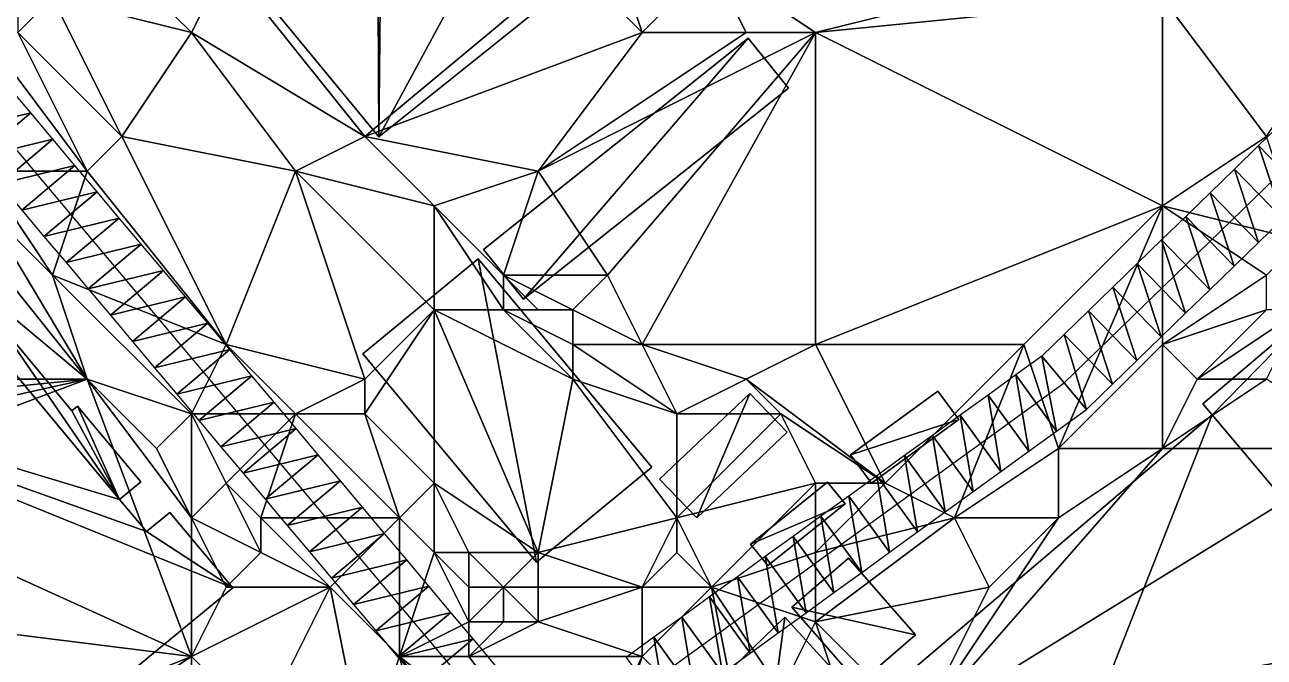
# Model space of a CAD drawing. Header units: metres. Extents: x -1103 to 901, y -902 to 905.
# Drawn here: x -311.6 to -240.1, y 412 to 448.4 of the extents above; entities that cross this region are included whole.
import ezdxf

# ---------------------------------------------------------------- set-up
doc = ezdxf.new("R2010")
doc.units = ezdxf.units.M
for name, color, linetype in [('OSM_BUILDING_FOOTPRINTS', 7, 'CONTINUOUS'), ('OSM_BUILDING_ROOFS', 1, 'CONTINUOUS'), ('OSM_BUILDING_WALLS', 8, 'CONTINUOUS'), ('OSM_ROAD_AXES', 2, 'CONTINUOUS'), ('OSM_ROAD_SURFACE', 9, 'CONTINUOUS'), ('OSM_TERRAIN', 3, 'CONTINUOUS')]:
    doc.layers.add(name, color=color, linetype=linetype)

msp = doc.modelspace()

# ---------------------------------------------------------------- linework, layer by layer
at = {"layer": 'OSM_BUILDING_FOOTPRINTS'}
for points in [[(-301.614, 456.57, 5.167), (-291.301, 465.129, 5.167), (-290.959, 464.72, 5.167), (-289.544, 465.881, 5.167), (-282.215, 457.145, 5.167), (-283.63, 455.984, 5.167), (-279.65, 451.239, 5.167), (-291.191, 441.983, 5.167), (-296.883, 448.895, 5.167), (-301.714, 454.966, 5.167), (-301.614, 456.57, 5.167)], [(-285.155, 435.48, 5.475), (-269.89, 447.667, 5.475), (-267.569, 444.792, 5.475), (-282.845, 432.616, 5.475), (-285.155, 435.48, 5.475)], [(-318.084, 437.614, 9.797), (-314.547, 433.368, 9.797), (-315.642, 432.472, 9.797), (-314.16, 430.703, 9.797), (-313.265, 431.432, 9.797), (-308.888, 426.179, 9.797), (-308.556, 426.456, 9.797), (-304.908, 422.077, 9.797), (-306.135, 421.07, 9.797), (-304.577, 419.212, 9.797), (-303.239, 420.307, 9.797), (-299.602, 415.961, 9.797), (-311.375, 406.273, 9.797), (-329.602, 428.137, 9.797), (-318.084, 437.614, 9.797)], [(-285.454, 434.938, 5.793), (-292.119, 429.464, 5.793), (-282.104, 417.454, 5.793), (-275.45, 422.928, 5.793), (-285.454, 434.938, 5.793)], [(-231.257, 411.825, 7.962), (-257.454, 389.563, 7.962), (-269.492, 403.531, 7.962), (-243.128, 425.948, 7.962), (-243.681, 426.589, 7.962), (-236.817, 432.417, 7.962), (-223.751, 417.233, 7.962), (-230.77, 411.272, 7.962), (-231.257, 411.825, 7.962)], [(-274.997, 422.232, 6.855), (-269.79, 427.175, 6.855), (-267.646, 424.952, 6.855), (-272.852, 420.009, 6.855), (-274.997, 422.232, 6.855)], [(-262.782, 421.999, 6.615), (-263.987, 423.636, 6.615), (-258.947, 427.308, 6.615), (-257.742, 425.682, 6.615), (-262.782, 421.999, 6.615)], [(-268.751, 417.255, 7.312), (-269.757, 418.483, 7.312), (-265.313, 422.055, 7.312), (-264.297, 420.816, 7.312), (-268.751, 417.255, 7.312)], [(-264.109, 417.675, 7.486), (-260.24, 413.263, 7.486), (-263.512, 410.432, 7.486), (-267.38, 414.844, 7.486), (-264.109, 417.675, 7.486)], [(-272.565, 409.646, 8.144), (-267.778, 414.269, 8.144), (-263.876, 410.011, 8.144), (-268.917, 405.909, 8.144), (-272.565, 409.646, 8.144)]]:
    msp.add_polyline3d(points, close=True, dxfattribs=at)
at = {"layer": 'OSM_BUILDING_ROOFS'}
for points in [[(-291.301, 465.129, 15.167), (-296.883, 448.895, 15.167), (-291.191, 441.983, 15.167)], [(-290.959, 464.72, 15.167), (-291.301, 465.129, 15.167), (-291.191, 441.983, 15.167)], [(-290.959, 464.72, 15.167), (-291.191, 441.983, 15.167), (-283.63, 455.984, 15.167)], [(-291.191, 441.983, 15.167), (-279.65, 451.239, 15.167), (-283.63, 455.984, 15.167)], [(-269.89, 447.667, 15.475), (-285.155, 435.48, 15.475), (-282.845, 432.616, 15.475)], [(-269.89, 447.667, 15.475), (-282.845, 432.616, 15.475), (-267.569, 444.792, 15.475)], [(-282.104, 417.454, 10.993), (-285.454, 434.938, 10.993), (-292.119, 429.464, 10.993)], [(-282.104, 417.454, 10.993), (-275.45, 422.928, 10.993), (-285.454, 434.938, 10.993)], [(-329.602, 428.137, 24.597), (-306.135, 421.07, 24.597), (-315.642, 432.472, 24.597)], [(-306.135, 421.07, 24.597), (-314.16, 430.703, 24.597), (-315.642, 432.472, 24.597)], [(-236.817, 432.417, 22.762), (-243.681, 426.589, 22.762), (-243.128, 425.948, 22.762)], [(-243.128, 425.948, 22.762), (-231.257, 411.825, 22.762), (-236.817, 432.417, 22.762)], [(-306.135, 421.07, 24.597), (-313.265, 431.432, 24.597), (-314.16, 430.703, 24.597)], [(-306.135, 421.07, 24.597), (-308.888, 426.179, 24.597), (-313.265, 431.432, 24.597)], [(-329.602, 428.137, 24.597), (-311.375, 406.273, 24.597), (-299.602, 415.961, 24.597)], [(-329.602, 428.137, 24.597), (-299.602, 415.961, 24.597), (-304.577, 419.212, 24.597)], [(-329.602, 428.137, 24.597), (-304.577, 419.212, 24.597), (-306.135, 421.07, 24.597)], [(-269.79, 427.175, 16.855), (-274.997, 422.232, 16.855), (-272.852, 420.009, 16.855)], [(-269.79, 427.175, 16.855), (-272.852, 420.009, 16.855), (-267.646, 424.952, 16.855)], [(-263.987, 423.636, 16.615), (-257.742, 425.682, 16.615), (-258.947, 427.308, 16.615)], [(-306.135, 421.07, 24.597), (-308.556, 426.456, 24.597), (-308.888, 426.179, 24.597)], [(-306.135, 421.07, 24.597), (-304.908, 422.077, 24.597), (-308.556, 426.456, 24.597)], [(-243.128, 425.948, 22.762), (-269.492, 403.531, 22.762), (-257.454, 389.563, 22.762)], [(-263.987, 423.636, 16.615), (-262.782, 421.999, 16.615), (-257.742, 425.682, 16.615)], [(-243.128, 425.948, 22.762), (-257.454, 389.563, 22.762), (-231.257, 411.825, 22.762)], [(-269.757, 418.483, 17.312), (-264.297, 420.816, 17.312), (-265.313, 422.055, 17.312)], [(-299.602, 415.961, 24.597), (-303.239, 420.307, 24.597), (-304.577, 419.212, 24.597)], [(-269.757, 418.483, 17.312), (-268.751, 417.255, 17.312), (-264.297, 420.816, 17.312)], [(-260.24, 413.263, 17.486), (-264.109, 417.675, 17.486), (-267.38, 414.844, 17.486)], [(-260.24, 413.263, 17.486), (-267.38, 414.844, 17.486), (-263.512, 410.432, 17.486)], [(-267.778, 414.269, 18.144), (-272.565, 409.646, 18.144), (-268.917, 405.909, 18.144)], [(-267.778, 414.269, 18.144), (-268.917, 405.909, 18.144), (-263.876, 410.011, 18.144)]]:
    msp.add_3dface(points, dxfattribs=at)
at = {"layer": 'OSM_BUILDING_WALLS'}
for points in [[(-291.191, 441.983, 5.167), (-279.65, 451.239, 5.167), (-279.65, 451.239, 15.167)], [(-291.191, 441.983, 5.167), (-279.65, 451.239, 15.167), (-291.191, 441.983, 15.167)], [(-296.883, 448.895, 5.167), (-291.191, 441.983, 5.167), (-291.191, 441.983, 15.167)], [(-296.883, 448.895, 5.167), (-291.191, 441.983, 15.167), (-296.883, 448.895, 15.167)], [(-269.89, 447.667, 5.475), (-285.155, 435.48, 5.475), (-285.155, 435.48, 15.475)], [(-269.89, 447.667, 5.475), (-285.155, 435.48, 15.475), (-269.89, 447.667, 15.475)], [(-267.569, 444.792, 5.475), (-269.89, 447.667, 5.475), (-269.89, 447.667, 15.475)], [(-267.569, 444.792, 5.475), (-269.89, 447.667, 15.475), (-267.569, 444.792, 15.475)], [(-282.845, 432.616, 5.475), (-267.569, 444.792, 5.475), (-267.569, 444.792, 15.475)], [(-282.845, 432.616, 5.475), (-267.569, 444.792, 15.475), (-282.845, 432.616, 15.475)], [(-285.155, 435.48, 5.475), (-282.845, 432.616, 5.475), (-282.845, 432.616, 15.475)], [(-285.155, 435.48, 5.475), (-282.845, 432.616, 15.475), (-285.155, 435.48, 15.475)], [(-285.454, 434.938, 5.793), (-292.119, 429.464, 5.793), (-292.119, 429.464, 10.993)], [(-285.454, 434.938, 5.793), (-292.119, 429.464, 10.993), (-285.454, 434.938, 10.993)], [(-275.45, 422.928, 5.793), (-285.454, 434.938, 5.793), (-285.454, 434.938, 10.993)], [(-275.45, 422.928, 5.793), (-285.454, 434.938, 10.993), (-275.45, 422.928, 10.993)], [(-236.817, 432.417, 7.962), (-243.681, 426.589, 7.962), (-243.681, 426.589, 22.762)], [(-236.817, 432.417, 7.962), (-243.681, 426.589, 22.762), (-236.817, 432.417, 22.762)], [(-308.888, 426.179, 9.797), (-313.265, 431.432, 9.797), (-313.265, 431.432, 24.597)], [(-308.888, 426.179, 9.797), (-313.265, 431.432, 24.597), (-308.888, 426.179, 24.597)], [(-292.119, 429.464, 5.793), (-282.104, 417.454, 5.793), (-282.104, 417.454, 10.993)], [(-292.119, 429.464, 5.793), (-282.104, 417.454, 10.993), (-292.119, 429.464, 10.993)], [(-329.602, 428.137, 9.797), (-311.375, 406.273, 9.797), (-311.375, 406.273, 24.597)], [(-329.602, 428.137, 9.797), (-311.375, 406.273, 24.597), (-329.602, 428.137, 24.597)], [(-269.79, 427.175, 6.855), (-274.997, 422.232, 6.855), (-274.997, 422.232, 16.855)], [(-269.79, 427.175, 6.855), (-274.997, 422.232, 16.855), (-269.79, 427.175, 16.855)], [(-267.646, 424.952, 6.855), (-269.79, 427.175, 6.855), (-269.79, 427.175, 16.855)], [(-267.646, 424.952, 6.855), (-269.79, 427.175, 16.855), (-267.646, 424.952, 16.855)], [(-258.947, 427.308, 6.615), (-263.987, 423.636, 6.615), (-263.987, 423.636, 16.615)], [(-258.947, 427.308, 6.615), (-263.987, 423.636, 16.615), (-258.947, 427.308, 16.615)], [(-257.742, 425.682, 6.615), (-258.947, 427.308, 6.615), (-258.947, 427.308, 16.615)], [(-257.742, 425.682, 6.615), (-258.947, 427.308, 16.615), (-257.742, 425.682, 16.615)], [(-308.556, 426.456, 9.797), (-308.888, 426.179, 9.797), (-308.888, 426.179, 24.597)], [(-308.556, 426.456, 9.797), (-308.888, 426.179, 24.597), (-308.556, 426.456, 24.597)], [(-304.908, 422.077, 9.797), (-308.556, 426.456, 9.797), (-308.556, 426.456, 24.597)], [(-304.908, 422.077, 9.797), (-308.556, 426.456, 24.597), (-304.908, 422.077, 24.597)], [(-243.681, 426.589, 7.962), (-243.128, 425.948, 7.962), (-243.128, 425.948, 22.762)], [(-243.681, 426.589, 7.962), (-243.128, 425.948, 22.762), (-243.681, 426.589, 22.762)], [(-243.128, 425.948, 7.962), (-269.492, 403.531, 7.962), (-269.492, 403.531, 22.762)], [(-243.128, 425.948, 7.962), (-269.492, 403.531, 22.762), (-243.128, 425.948, 22.762)], [(-262.782, 421.999, 6.615), (-257.742, 425.682, 6.615), (-257.742, 425.682, 16.615)], [(-262.782, 421.999, 6.615), (-257.742, 425.682, 16.615), (-262.782, 421.999, 16.615)], [(-272.852, 420.009, 6.855), (-267.646, 424.952, 6.855), (-267.646, 424.952, 16.855)], [(-272.852, 420.009, 6.855), (-267.646, 424.952, 16.855), (-272.852, 420.009, 16.855)], [(-263.987, 423.636, 6.615), (-262.782, 421.999, 6.615), (-262.782, 421.999, 16.615)], [(-263.987, 423.636, 6.615), (-262.782, 421.999, 16.615), (-263.987, 423.636, 16.615)], [(-282.104, 417.454, 5.793), (-275.45, 422.928, 5.793), (-275.45, 422.928, 10.993)], [(-282.104, 417.454, 5.793), (-275.45, 422.928, 10.993), (-282.104, 417.454, 10.993)], [(-306.135, 421.07, 9.797), (-304.908, 422.077, 9.797), (-304.908, 422.077, 24.597)], [(-306.135, 421.07, 9.797), (-304.908, 422.077, 24.597), (-306.135, 421.07, 24.597)], [(-274.997, 422.232, 6.855), (-272.852, 420.009, 6.855), (-272.852, 420.009, 16.855)], [(-274.997, 422.232, 6.855), (-272.852, 420.009, 16.855), (-274.997, 422.232, 16.855)], [(-265.313, 422.055, 7.312), (-269.757, 418.483, 7.312), (-269.757, 418.483, 17.312)], [(-265.313, 422.055, 7.312), (-269.757, 418.483, 17.312), (-265.313, 422.055, 17.312)], [(-264.297, 420.816, 7.312), (-265.313, 422.055, 7.312), (-265.313, 422.055, 17.312)], [(-264.297, 420.816, 7.312), (-265.313, 422.055, 17.312), (-264.297, 420.816, 17.312)], [(-304.577, 419.212, 9.797), (-306.135, 421.07, 9.797), (-306.135, 421.07, 24.597)], [(-304.577, 419.212, 9.797), (-306.135, 421.07, 24.597), (-304.577, 419.212, 24.597)], [(-303.239, 420.307, 9.797), (-304.577, 419.212, 9.797), (-304.577, 419.212, 24.597)], [(-303.239, 420.307, 9.797), (-304.577, 419.212, 24.597), (-303.239, 420.307, 24.597)], [(-299.602, 415.961, 9.797), (-303.239, 420.307, 9.797), (-303.239, 420.307, 24.597)], [(-299.602, 415.961, 9.797), (-303.239, 420.307, 24.597), (-299.602, 415.961, 24.597)], [(-268.751, 417.255, 7.312), (-264.297, 420.816, 7.312), (-264.297, 420.816, 17.312)], [(-268.751, 417.255, 7.312), (-264.297, 420.816, 17.312), (-268.751, 417.255, 17.312)], [(-269.757, 418.483, 7.312), (-268.751, 417.255, 7.312), (-268.751, 417.255, 17.312)], [(-269.757, 418.483, 7.312), (-268.751, 417.255, 17.312), (-269.757, 418.483, 17.312)], [(-264.109, 417.675, 7.486), (-267.38, 414.844, 7.486), (-267.38, 414.844, 17.486)], [(-264.109, 417.675, 7.486), (-267.38, 414.844, 17.486), (-264.109, 417.675, 17.486)], [(-260.24, 413.263, 7.486), (-264.109, 417.675, 7.486), (-264.109, 417.675, 17.486)], [(-260.24, 413.263, 7.486), (-264.109, 417.675, 17.486), (-260.24, 413.263, 17.486)], [(-311.375, 406.273, 9.797), (-299.602, 415.961, 9.797), (-299.602, 415.961, 24.597)], [(-311.375, 406.273, 9.797), (-299.602, 415.961, 24.597), (-311.375, 406.273, 24.597)], [(-267.38, 414.844, 7.486), (-263.512, 410.432, 7.486), (-263.512, 410.432, 17.486)], [(-267.38, 414.844, 7.486), (-263.512, 410.432, 17.486), (-267.38, 414.844, 17.486)], [(-267.778, 414.269, 8.144), (-272.565, 409.646, 8.144), (-272.565, 409.646, 18.144)], [(-267.778, 414.269, 8.144), (-272.565, 409.646, 18.144), (-267.778, 414.269, 18.144)], [(-263.876, 410.011, 8.144), (-267.778, 414.269, 8.144), (-267.778, 414.269, 18.144)], [(-263.876, 410.011, 8.144), (-267.778, 414.269, 18.144), (-263.876, 410.011, 18.144)], [(-263.512, 410.432, 7.486), (-260.24, 413.263, 7.486), (-260.24, 413.263, 17.486)], [(-263.512, 410.432, 7.486), (-260.24, 413.263, 17.486), (-263.512, 410.432, 17.486)]]:
    msp.add_3dface(points, dxfattribs=at)
at = {"layer": 'OSM_ROAD_AXES'}
for points in [[(-157.826, 253.505, 19.336), (-161.33, 257.519, 19.095), (-183.747, 284.924, 15.418), (-208.994, 315.767, 14.23), (-234.639, 347.573, 15.628), (-256.57, 375.209, 14.917), (-282.181, 405.676, 12.154), (-361.261, 499.721, 16.837)], [(-282.181, 405.676, 12.154), (-251.673, 427.794, 8.69), (-220.844, 457.731, 10.225)]]:
    msp.add_polyline3d(points, dxfattribs=at)
at = {"layer": 'OSM_ROAD_SURFACE'}
for points in [[(-311.262, 443.368, 10.773), (-312.538, 444.885, 10.814), (-315.599, 442.311, 10.951)], [(-311.262, 443.368, 10.773), (-315.599, 442.311, 10.951), (-314.324, 440.794, 10.867)], [(-309.987, 441.851, 10.733), (-311.262, 443.368, 10.773), (-314.324, 440.794, 10.867)], [(-237.668, 438.606, 9.131), (-239.053, 442.837, 9.106), (-240.455, 441.476, 9.014)], [(-309.987, 441.851, 10.733), (-314.324, 440.794, 10.867), (-313.048, 439.277, 10.829)], [(-308.711, 440.334, 10.693), (-309.987, 441.851, 10.733), (-313.048, 439.277, 10.829)], [(-239.069, 437.246, 9.067), (-240.455, 441.476, 9.014), (-241.856, 440.115, 8.927)], [(-239.069, 437.246, 9.067), (-237.668, 438.606, 9.131), (-240.455, 441.476, 9.014)], [(-308.711, 440.334, 10.693), (-313.048, 439.277, 10.829), (-311.773, 437.76, 10.815)], [(-307.436, 438.817, 10.677), (-308.711, 440.334, 10.693), (-311.773, 437.76, 10.815)], [(-240.471, 435.885, 9.015), (-241.856, 440.115, 8.927), (-243.257, 438.755, 8.839)], [(-240.471, 435.885, 9.015), (-239.069, 437.246, 9.067), (-241.856, 440.115, 8.927)], [(-307.436, 438.817, 10.677), (-311.773, 437.76, 10.815), (-310.497, 436.243, 10.802)], [(-306.16, 437.301, 10.671), (-307.436, 438.817, 10.677), (-310.497, 436.243, 10.802)], [(-241.872, 434.524, 8.988), (-243.257, 438.755, 8.839), (-244.659, 437.394, 8.765)], [(-241.872, 434.524, 8.988), (-240.471, 435.885, 9.015), (-243.257, 438.755, 8.839)], [(-306.16, 437.301, 10.671), (-310.497, 436.243, 10.802), (-309.222, 434.726, 10.791)], [(-304.885, 435.784, 10.666), (-306.16, 437.301, 10.671), (-309.222, 434.726, 10.791)], [(-243.273, 433.163, 8.91), (-244.659, 437.394, 8.765), (-246.06, 436.033, 8.7)], [(-243.273, 433.163, 8.91), (-241.872, 434.524, 8.988), (-244.659, 437.394, 8.765)], [(-244.675, 431.803, 8.832), (-246.06, 436.033, 8.7), (-247.461, 434.672, 8.71)], [(-244.675, 431.803, 8.832), (-243.273, 433.163, 8.91), (-246.06, 436.033, 8.7)], [(-304.885, 435.784, 10.666), (-309.222, 434.726, 10.791), (-307.946, 433.209, 10.785)], [(-303.609, 434.267, 10.66), (-304.885, 435.784, 10.666), (-307.946, 433.209, 10.785)], [(-246.076, 430.442, 8.759), (-247.461, 434.672, 8.71), (-248.862, 433.312, 8.701)], [(-246.076, 430.442, 8.759), (-244.675, 431.803, 8.832), (-247.461, 434.672, 8.71)], [(-303.609, 434.267, 10.66), (-307.946, 433.209, 10.785), (-306.671, 431.693, 10.759)], [(-302.334, 432.75, 10.654), (-303.609, 434.267, 10.66), (-306.671, 431.693, 10.759)], [(-247.477, 429.081, 8.769), (-248.862, 433.312, 8.701), (-250.264, 431.951, 8.691)], [(-247.477, 429.081, 8.769), (-246.076, 430.442, 8.759), (-248.862, 433.312, 8.701)], [(-302.334, 432.75, 10.654), (-306.671, 431.693, 10.759), (-305.395, 430.176, 10.733)], [(-301.058, 431.233, 10.648), (-302.334, 432.75, 10.654), (-305.395, 430.176, 10.733)], [(-248.878, 427.72, 8.78), (-250.264, 431.951, 8.691), (-251.665, 430.59, 8.682)], [(-248.878, 427.72, 8.78), (-247.477, 429.081, 8.769), (-250.264, 431.951, 8.691)], [(-301.058, 431.233, 10.648), (-305.395, 430.176, 10.733), (-304.12, 428.659, 10.707)], [(-299.783, 429.716, 10.642), (-301.058, 431.233, 10.648), (-304.12, 428.659, 10.707)], [(-250.387, 426.263, 8.791), (-251.665, 430.59, 8.682), (-252.959, 429.326, 8.674)], [(-250.387, 426.263, 8.791), (-248.878, 427.72, 8.78), (-251.665, 430.59, 8.682)], [(-299.783, 429.716, 10.642), (-304.12, 428.659, 10.707), (-302.844, 427.142, 10.681)], [(-298.507, 428.199, 10.641), (-299.783, 429.716, 10.642), (-302.844, 427.142, 10.681)], [(-252.105, 425.011, 8.786), (-252.959, 429.326, 8.674), (-254.453, 428.25, 8.701)], [(-252.105, 425.011, 8.786), (-250.387, 426.263, 8.791), (-252.959, 429.326, 8.674)], [(-298.507, 428.199, 10.641), (-302.844, 427.142, 10.681), (-301.569, 425.625, 10.681)], [(-297.232, 426.683, 10.64), (-298.507, 428.199, 10.641), (-301.569, 425.625, 10.681)], [(-253.711, 423.847, 8.845), (-254.453, 428.25, 8.701), (-256.058, 427.085, 8.79)], [(-253.711, 423.847, 8.845), (-252.105, 425.011, 8.786), (-254.453, 428.25, 8.701)], [(-297.232, 426.683, 10.64), (-301.569, 425.625, 10.681), (-300.293, 424.108, 10.755)], [(-295.956, 425.166, 10.664), (-297.232, 426.683, 10.64), (-300.293, 424.108, 10.755)], [(-255.316, 422.683, 8.913), (-256.058, 427.085, 8.79), (-257.664, 425.921, 8.884)], [(-255.316, 422.683, 8.913), (-253.711, 423.847, 8.845), (-256.058, 427.085, 8.79)], [(-256.922, 421.519, 8.982), (-257.664, 425.921, 8.884), (-259.27, 424.757, 8.976)], [(-256.922, 421.519, 8.982), (-255.316, 422.683, 8.913), (-257.664, 425.921, 8.884)], [(-295.956, 425.166, 10.664), (-300.293, 424.108, 10.755), (-299.018, 422.591, 10.819)], [(-294.681, 423.649, 10.7), (-295.956, 425.166, 10.664), (-299.018, 422.591, 10.819)], [(-258.528, 420.355, 9.065), (-259.27, 424.757, 8.976), (-260.876, 423.593, 9.028)], [(-258.528, 420.355, 9.065), (-256.922, 421.519, 8.982), (-259.27, 424.757, 8.976)], [(-294.681, 423.649, 10.7), (-299.018, 422.591, 10.819), (-297.742, 421.075, 10.821)], [(-293.406, 422.132, 10.737), (-294.681, 423.649, 10.7), (-297.742, 421.075, 10.821)], [(-260.133, 419.19, 9.257), (-260.876, 423.593, 9.028), (-262.481, 422.429, 9.127)], [(-260.133, 419.19, 9.257), (-258.528, 420.355, 9.065), (-260.876, 423.593, 9.028)], [(-261.739, 418.026, 9.445), (-262.481, 422.429, 9.127), (-264.087, 421.265, 9.355)], [(-261.739, 418.026, 9.445), (-260.133, 419.19, 9.257), (-262.481, 422.429, 9.127)], [(-293.406, 422.132, 10.737), (-297.742, 421.075, 10.821), (-296.467, 419.558, 10.863)], [(-292.13, 420.615, 10.774), (-293.406, 422.132, 10.737), (-296.467, 419.558, 10.863)], [(-263.345, 416.862, 9.633), (-264.087, 421.265, 9.355), (-265.693, 420.101, 9.556)], [(-263.345, 416.862, 9.633), (-261.739, 418.026, 9.445), (-264.087, 421.265, 9.355)], [(-292.13, 420.615, 10.774), (-296.467, 419.558, 10.863), (-295.192, 418.041, 10.923)], [(-290.855, 419.098, 10.826), (-292.13, 420.615, 10.774), (-295.192, 418.041, 10.923)], [(-264.951, 415.698, 9.822), (-265.693, 420.101, 9.556), (-267.298, 418.937, 9.766)], [(-264.951, 415.698, 9.822), (-263.345, 416.862, 9.633), (-265.693, 420.101, 9.556)], [(-290.855, 419.098, 10.826), (-295.192, 418.041, 10.923), (-293.916, 416.524, 10.984)], [(-289.579, 417.581, 10.942), (-290.855, 419.098, 10.826), (-293.916, 416.524, 10.984)], [(-266.556, 414.534, 10.014), (-267.298, 418.937, 9.766), (-268.904, 417.773, 9.978)], [(-266.556, 414.534, 10.014), (-264.951, 415.698, 9.822), (-267.298, 418.937, 9.766)], [(-289.579, 417.581, 10.942), (-293.916, 416.524, 10.984), (-292.641, 415.007, 11.101)], [(-288.304, 416.065, 11.06), (-289.579, 417.581, 10.942), (-292.641, 415.007, 11.101)], [(-268.162, 413.37, 10.375), (-268.904, 417.773, 9.978), (-270.51, 416.608, 10.191)], [(-268.162, 413.37, 10.375), (-266.556, 414.534, 10.014), (-268.904, 417.773, 9.978)], [(-288.304, 416.065, 11.06), (-292.641, 415.007, 11.101), (-291.365, 413.49, 11.229)], [(-287.028, 414.548, 11.282), (-288.304, 416.065, 11.06), (-291.365, 413.49, 11.229)], [(-269.768, 412.206, 10.721), (-270.51, 416.608, 10.191), (-272.115, 415.444, 10.418)], [(-269.768, 412.206, 10.721), (-268.162, 413.37, 10.375), (-270.51, 416.608, 10.191)], [(-271.373, 411.042, 10.751), (-272.115, 415.444, 10.418), (-273.721, 414.28, 10.734)], [(-271.373, 411.042, 10.751), (-269.768, 412.206, 10.721), (-272.115, 415.444, 10.418)], [(-287.028, 414.548, 11.282), (-291.365, 413.49, 11.229), (-290.09, 411.973, 11.365)], [(-285.753, 413.031, 11.505), (-287.028, 414.548, 11.282), (-290.09, 411.973, 11.365)], [(-272.979, 409.878, 11.067), (-273.721, 414.28, 10.734), (-275.327, 413.116, 10.996)], [(-272.979, 409.878, 11.067), (-271.373, 411.042, 10.751), (-273.721, 414.28, 10.734)], [(-274.585, 408.713, 11.276), (-275.327, 413.116, 10.996), (-276.933, 411.952, 11.289)], [(-274.585, 408.713, 11.276), (-272.979, 409.878, 11.067), (-275.327, 413.116, 10.996)], [(-285.753, 413.031, 11.505), (-290.09, 411.973, 11.365), (-288.814, 410.457, 11.518)], [(-284.477, 411.514, 11.669), (-285.753, 413.031, 11.505), (-288.814, 410.457, 11.518)]]:
    msp.add_3dface(points, dxfattribs=at)
at = {"layer": 'OSM_TERRAIN'}
for points in [[(-280, 452, 7.302), (-276, 448, 6.884), (-280, 460, 6.371)], [(-276, 448, 6.884), (-272, 452, 6.668), (-280, 460, 6.371)], [(-240, 442, 8.993), (-232, 454, 9.064), (-246, 450, 7.695)], [(-312, 448, 10.298), (-310, 450, 9.659), (-312, 452, 9.687)], [(-304, 450, 9.033), (-302, 448, 8.774), (-300, 452, 7.462)], [(-302, 448, 8.774), (-292, 442, 7.47), (-300, 452, 7.462)], [(-292, 442, 7.47), (-280, 452, 7.302), (-300, 452, 7.462)], [(-292, 442, 7.47), (-276, 448, 6.884), (-280, 452, 7.302)], [(-276, 448, 6.884), (-270, 448, 7.501), (-272, 452, 6.668)], [(-270, 448, 7.501), (-266, 448, 6.91), (-272, 452, 6.668)], [(-266, 448, 6.91), (-258, 450, 7.155), (-272, 452, 6.668)], [(-312, 448, 10.298), (-306, 442, 9.777), (-310, 450, 9.659)], [(-306, 442, 9.777), (-302, 448, 8.774), (-310, 450, 9.659)], [(-310, 450, 9.659), (-302, 448, 8.774), (-304, 450, 9.033)], [(-266, 448, 6.91), (-246, 438, 8.63), (-246, 450, 7.695)], [(-266, 448, 6.91), (-246, 450, 7.695), (-258, 450, 7.155)], [(-246, 438, 8.63), (-240, 442, 8.993), (-246, 450, 7.695)], [(-314, 440, 10.795), (-308, 440, 10.621), (-314, 448, 10.813)], [(-308, 440, 10.621), (-312, 448, 10.298), (-314, 448, 10.813)], [(-308, 440, 10.621), (-306, 442, 9.777), (-312, 448, 10.298)], [(-306, 442, 9.777), (-296, 440, 8.826), (-302, 448, 8.774)], [(-296, 440, 8.826), (-292, 442, 7.47), (-302, 448, 8.774)], [(-282, 440, 7.571), (-276, 448, 6.884), (-292, 442, 7.47)], [(-278, 434, 7.787), (-266, 448, 6.91), (-282, 440, 7.571)], [(-282, 440, 7.571), (-266, 448, 6.91), (-270, 448, 7.501)], [(-282, 440, 7.571), (-270, 448, 7.501), (-276, 448, 6.884)], [(-276, 430, 8.295), (-266, 448, 6.91), (-278, 434, 7.787)], [(-276, 430, 8.295), (-266, 430, 7.925), (-266, 448, 6.91)], [(-246, 438, 8.63), (-266, 448, 6.91), (-266, 430, 7.925)], [(-308, 440, 10.621), (-300, 430, 10.592), (-306, 442, 9.777)], [(-306, 442, 9.777), (-300, 430, 10.592), (-296, 440, 8.826)], [(-296, 440, 8.826), (-288, 438, 8.169), (-292, 442, 7.47)], [(-288, 438, 8.169), (-282, 440, 7.571), (-292, 442, 7.47)], [(-246, 438, 8.63), (-238, 436, 9.07), (-240, 442, 8.993)], [(-310, 434, 10.772), (-314, 440, 10.795), (-314, 438, 11.051)], [(-310, 434, 10.772), (-308, 440, 10.621), (-314, 440, 10.795)], [(-310, 434, 10.772), (-300, 430, 10.592), (-308, 440, 10.621)], [(-300, 430, 10.592), (-292, 428, 9.363), (-296, 440, 8.826)], [(-292, 428, 9.363), (-288, 432, 9.278), (-296, 440, 8.826)], [(-288, 432, 9.278), (-288, 438, 8.169), (-296, 440, 8.826)], [(-288, 438, 8.169), (-284, 434, 7.573), (-282, 440, 7.571)], [(-284, 434, 7.573), (-278, 434, 7.787), (-282, 440, 7.571)], [(-330, 428, 12.054), (-308, 428, 11.666), (-320, 438, 11.957)], [(-308, 428, 11.666), (-316, 438, 11.724), (-320, 438, 11.957)], [(-308, 428, 11.666), (-314, 438, 11.051), (-316, 438, 11.724)], [(-308, 428, 11.666), (-310, 434, 10.772), (-314, 438, 11.051)], [(-288, 432, 9.278), (-284, 432, 8.113), (-288, 438, 8.169)], [(-284, 432, 8.113), (-284, 434, 7.573), (-288, 438, 8.169)], [(-266, 430, 7.925), (-254, 430, 8.582), (-246, 438, 8.63)], [(-254, 430, 8.582), (-252, 424, 8.76), (-246, 438, 8.63)], [(-252, 424, 8.76), (-246, 430, 8.713), (-246, 438, 8.63)], [(-246, 438, 8.63), (-246, 430, 8.713), (-240, 434, 9.066)], [(-240, 434, 9.066), (-238, 436, 9.07), (-246, 438, 8.63)], [(-308, 428, 11.666), (-302, 426, 10.613), (-310, 434, 10.772)], [(-302, 426, 10.613), (-300, 430, 10.592), (-310, 434, 10.772)], [(-284, 432, 8.113), (-282, 432, 7.949), (-284, 434, 7.573)], [(-282, 432, 7.949), (-280, 432, 8.204), (-284, 434, 7.573)], [(-280, 432, 8.204), (-278, 434, 7.787), (-284, 434, 7.573)], [(-280, 432, 8.204), (-276, 430, 8.295), (-278, 434, 7.787)], [(-246, 430, 8.713), (-240, 432, 9.704), (-240, 434, 9.066)], [(-288, 422, 9.589), (-288, 432, 9.278), (-292, 426, 9.609)], [(-292, 426, 9.609), (-288, 432, 9.278), (-292, 428, 9.363)], [(-288, 422, 9.589), (-282, 418, 9.278), (-288, 432, 9.278)], [(-282, 418, 9.278), (-280, 428, 9.278), (-288, 432, 9.278)], [(-288, 432, 9.278), (-280, 428, 9.278), (-284, 432, 8.113)], [(-280, 428, 9.278), (-280, 430, 9.002), (-284, 432, 8.113)], [(-284, 432, 8.113), (-280, 430, 9.002), (-280, 432, 8.204)], [(-284, 432, 8.113), (-280, 432, 8.204), (-282, 432, 7.949)], [(-280, 430, 9.002), (-276, 430, 8.295), (-280, 432, 8.204)], [(-244, 428, 9.792), (-240, 432, 9.704), (-246, 430, 8.713)], [(-240, 428, 10.134), (-238, 432, 10.494), (-244, 428, 9.792)], [(-244, 428, 9.792), (-238, 432, 10.494), (-240, 432, 9.704)], [(-302, 426, 10.613), (-296, 426, 10.586), (-300, 430, 10.592)], [(-296, 426, 10.586), (-292, 428, 9.363), (-300, 430, 10.592)], [(-280, 428, 9.278), (-274, 426, 8.865), (-280, 430, 9.002)], [(-274, 426, 8.865), (-276, 430, 8.295), (-280, 430, 9.002)], [(-274, 426, 8.865), (-270, 428, 8.808), (-276, 430, 8.295)], [(-270, 428, 8.808), (-266, 430, 7.925), (-276, 430, 8.295)], [(-270, 428, 8.808), (-262, 422, 9.109), (-266, 430, 7.925)], [(-262, 422, 9.109), (-254, 430, 8.582), (-266, 430, 7.925)], [(-262, 422, 9.109), (-258, 420, 9.004), (-254, 430, 8.582)], [(-258, 420, 9.004), (-252, 424, 8.76), (-254, 430, 8.582)], [(-252, 424, 8.76), (-246, 424, 10.043), (-246, 430, 8.713)], [(-246, 424, 10.043), (-244, 428, 9.792), (-246, 430, 8.713)], [(-328, 426, 11.945), (-308, 428, 11.666), (-330, 428, 12.054)], [(-326, 424, 11.887), (-308, 428, 11.666), (-328, 426, 11.945)], [(-324, 422, 11.887), (-308, 428, 11.666), (-326, 424, 11.887)], [(-302, 412, 11.853), (-308, 428, 11.666), (-324, 422, 11.887)], [(-302, 412, 11.853), (-302, 420, 11.774), (-308, 428, 11.666)], [(-308, 428, 11.666), (-302, 420, 11.774), (-304, 424, 11.537)], [(-304, 424, 11.537), (-302, 426, 10.613), (-308, 428, 11.666)], [(-296, 426, 10.586), (-292, 426, 9.609), (-292, 428, 9.363)], [(-274, 420, 9.073), (-280, 428, 9.278), (-282, 418, 9.278)], [(-274, 420, 9.073), (-274, 426, 8.865), (-280, 428, 9.278)], [(-274, 426, 8.865), (-268, 426, 8.889), (-270, 428, 8.808)], [(-268, 426, 8.889), (-262, 422, 9.109), (-270, 428, 8.808)], [(-246, 424, 10.043), (-234, 424, 10.157), (-240, 428, 10.134)], [(-246, 424, 10.043), (-240, 428, 10.134), (-244, 428, 9.792)], [(-302, 420, 11.774), (-302, 426, 10.613), (-304, 424, 11.537)], [(-302, 420, 11.774), (-300, 422, 10.815), (-302, 426, 10.613)], [(-300, 422, 10.815), (-296, 426, 10.586), (-302, 426, 10.613)], [(-298, 420, 10.808), (-296, 426, 10.586), (-300, 422, 10.815)], [(-298, 420, 10.808), (-290, 420, 10.721), (-296, 426, 10.586)], [(-290, 420, 10.721), (-292, 426, 9.609), (-296, 426, 10.586)], [(-290, 420, 10.721), (-288, 422, 9.589), (-292, 426, 9.609)], [(-274, 420, 9.073), (-268, 426, 8.889), (-274, 426, 8.865)], [(-274, 420, 9.073), (-266, 422, 9.369), (-268, 426, 8.889)], [(-268, 426, 8.889), (-266, 422, 9.369), (-262, 422, 9.109)], [(-260, 408, 10.134), (-246, 424, 10.043), (-252, 420, 9.873)], [(-260, 408, 10.134), (-234, 424, 10.157), (-246, 424, 10.043)], [(-260, 408, 10.134), (-226, 414, 10.149), (-234, 424, 10.157)], [(-258, 420, 9.004), (-252, 420, 9.873), (-252, 424, 8.76)], [(-252, 420, 9.873), (-246, 424, 10.043), (-252, 424, 8.76)], [(-318, 414, 11.933), (-302, 412, 11.853), (-324, 422, 11.887)], [(-298, 418, 11.243), (-300, 422, 10.815), (-302, 420, 11.774)], [(-298, 418, 11.243), (-298, 420, 10.808), (-300, 422, 10.815)], [(-290, 420, 10.721), (-288, 418, 10.839), (-288, 422, 9.589)], [(-288, 418, 10.839), (-286, 418, 10.077), (-288, 422, 9.589)], [(-286, 418, 10.077), (-282, 418, 9.278), (-288, 422, 9.589)], [(-272, 416, 10.3), (-266, 422, 9.369), (-274, 420, 9.073)], [(-272, 416, 10.3), (-266, 418, 9.698), (-266, 422, 9.369)], [(-266, 418, 9.698), (-258, 420, 9.004), (-262, 422, 9.109)], [(-266, 418, 9.698), (-262, 422, 9.109), (-266, 422, 9.369)], [(-302, 412, 11.853), (-300, 416, 11.887), (-302, 420, 11.774)], [(-300, 416, 11.887), (-298, 418, 11.243), (-302, 420, 11.774)], [(-294, 416, 10.96), (-298, 420, 10.808), (-298, 418, 11.243)], [(-294, 416, 10.96), (-290, 420, 10.721), (-298, 420, 10.808)], [(-294, 416, 10.96), (-290, 412, 11.307), (-290, 420, 10.721)], [(-290, 412, 11.307), (-288, 418, 10.839), (-290, 420, 10.721)], [(-276, 416, 10.316), (-274, 420, 9.073), (-282, 418, 9.278)], [(-276, 416, 10.316), (-274, 418, 9.477), (-274, 420, 9.073)], [(-274, 418, 9.477), (-272, 416, 10.3), (-274, 420, 9.073)], [(-266, 414, 9.955), (-258, 420, 9.004), (-266, 418, 9.698)], [(-266, 414, 9.955), (-256, 416, 10.041), (-258, 420, 9.004)], [(-256, 416, 10.041), (-260, 408, 10.134), (-252, 420, 9.873)], [(-256, 416, 10.041), (-252, 420, 9.873), (-258, 420, 9.004)], [(-300, 416, 11.887), (-294, 416, 10.96), (-298, 418, 11.243)], [(-290, 412, 11.307), (-286, 414, 11.345), (-288, 418, 10.839)], [(-286, 414, 11.345), (-286, 416, 10.976), (-288, 418, 10.839)], [(-288, 418, 10.839), (-286, 416, 10.976), (-286, 418, 10.077)], [(-286, 416, 10.976), (-284, 416, 10.118), (-286, 418, 10.077)], [(-284, 416, 10.118), (-282, 418, 9.278), (-286, 418, 10.077)], [(-284, 416, 10.118), (-282, 416, 9.754), (-282, 418, 9.278)], [(-282, 416, 9.754), (-276, 416, 10.316), (-282, 418, 9.278)], [(-276, 416, 10.316), (-272, 416, 10.3), (-274, 418, 9.477)], [(-272, 416, 10.3), (-266, 414, 9.955), (-266, 418, 9.698)], [(-298, 408, 12.314), (-294, 416, 10.96), (-302, 412, 11.853)], [(-302, 412, 11.853), (-294, 416, 10.96), (-300, 416, 11.887)], [(-298, 408, 12.314), (-292, 406, 12.238), (-294, 416, 10.96)], [(-292, 406, 12.238), (-290, 412, 11.307), (-294, 416, 10.96)], [(-286, 414, 11.345), (-284, 414, 11.148), (-284, 416, 10.118)], [(-286, 414, 11.345), (-284, 416, 10.118), (-286, 416, 10.976)], [(-284, 414, 11.148), (-282, 414, 10.68), (-284, 416, 10.118)], [(-282, 414, 10.68), (-282, 416, 9.754), (-284, 416, 10.118)], [(-276, 412, 11.193), (-276, 416, 10.316), (-282, 414, 10.68)], [(-282, 414, 10.68), (-276, 416, 10.316), (-282, 416, 9.754)], [(-270, 406, 11.016), (-272, 416, 10.3), (-276, 412, 11.193)], [(-276, 412, 11.193), (-272, 416, 10.3), (-276, 416, 10.316)], [(-270, 406, 11.016), (-268, 410, 10.919), (-272, 416, 10.3)], [(-268, 410, 10.919), (-266, 414, 9.955), (-272, 416, 10.3)], [(-266, 414, 9.955), (-260, 408, 10.134), (-256, 416, 10.041)], [(-312, 408, 11.887), (-302, 412, 11.853), (-318, 414, 11.933)], [(-290, 412, 11.307), (-286, 412, 11.623), (-286, 414, 11.345)], [(-286, 412, 11.623), (-284, 414, 11.148), (-286, 414, 11.345)], [(-286, 412, 11.623), (-276, 412, 11.193), (-282, 414, 10.68)], [(-286, 412, 11.623), (-282, 414, 10.68), (-284, 414, 11.148)], [(-264, 408, 10.441), (-266, 414, 9.955), (-268, 410, 10.919)], [(-264, 408, 10.441), (-260, 408, 10.134), (-266, 414, 9.955)], [(-250, 396, 10.134), (-226, 414, 10.149), (-260, 408, 10.134)], [(-250, 396, 10.134), (-230, 406, 10.115), (-226, 414, 10.149)], [(-308, 408, 12.023), (-302, 412, 11.853), (-312, 408, 11.887)], [(-308, 408, 12.023), (-302, 410, 12.678), (-302, 412, 11.853)], [(-302, 410, 12.678), (-298, 408, 12.314), (-302, 412, 11.853)], [(-288, 404, 12.45), (-290, 412, 11.307), (-292, 406, 12.238)], [(-288, 404, 12.45), (-282, 402, 12.326), (-290, 412, 11.307)], [(-282, 402, 12.326), (-280, 404, 12.387), (-290, 412, 11.307)], [(-290, 412, 11.307), (-280, 404, 12.387), (-286, 412, 11.623)], [(-280, 404, 12.387), (-276, 412, 11.193), (-286, 412, 11.623)], [(-278, 406, 11.57), (-276, 412, 11.193), (-280, 404, 12.387)], [(-278, 406, 11.57), (-270, 406, 11.016), (-276, 412, 11.193)]]:
    msp.add_3dface(points, dxfattribs=at)

doc.saveas('drawing.dxf')
